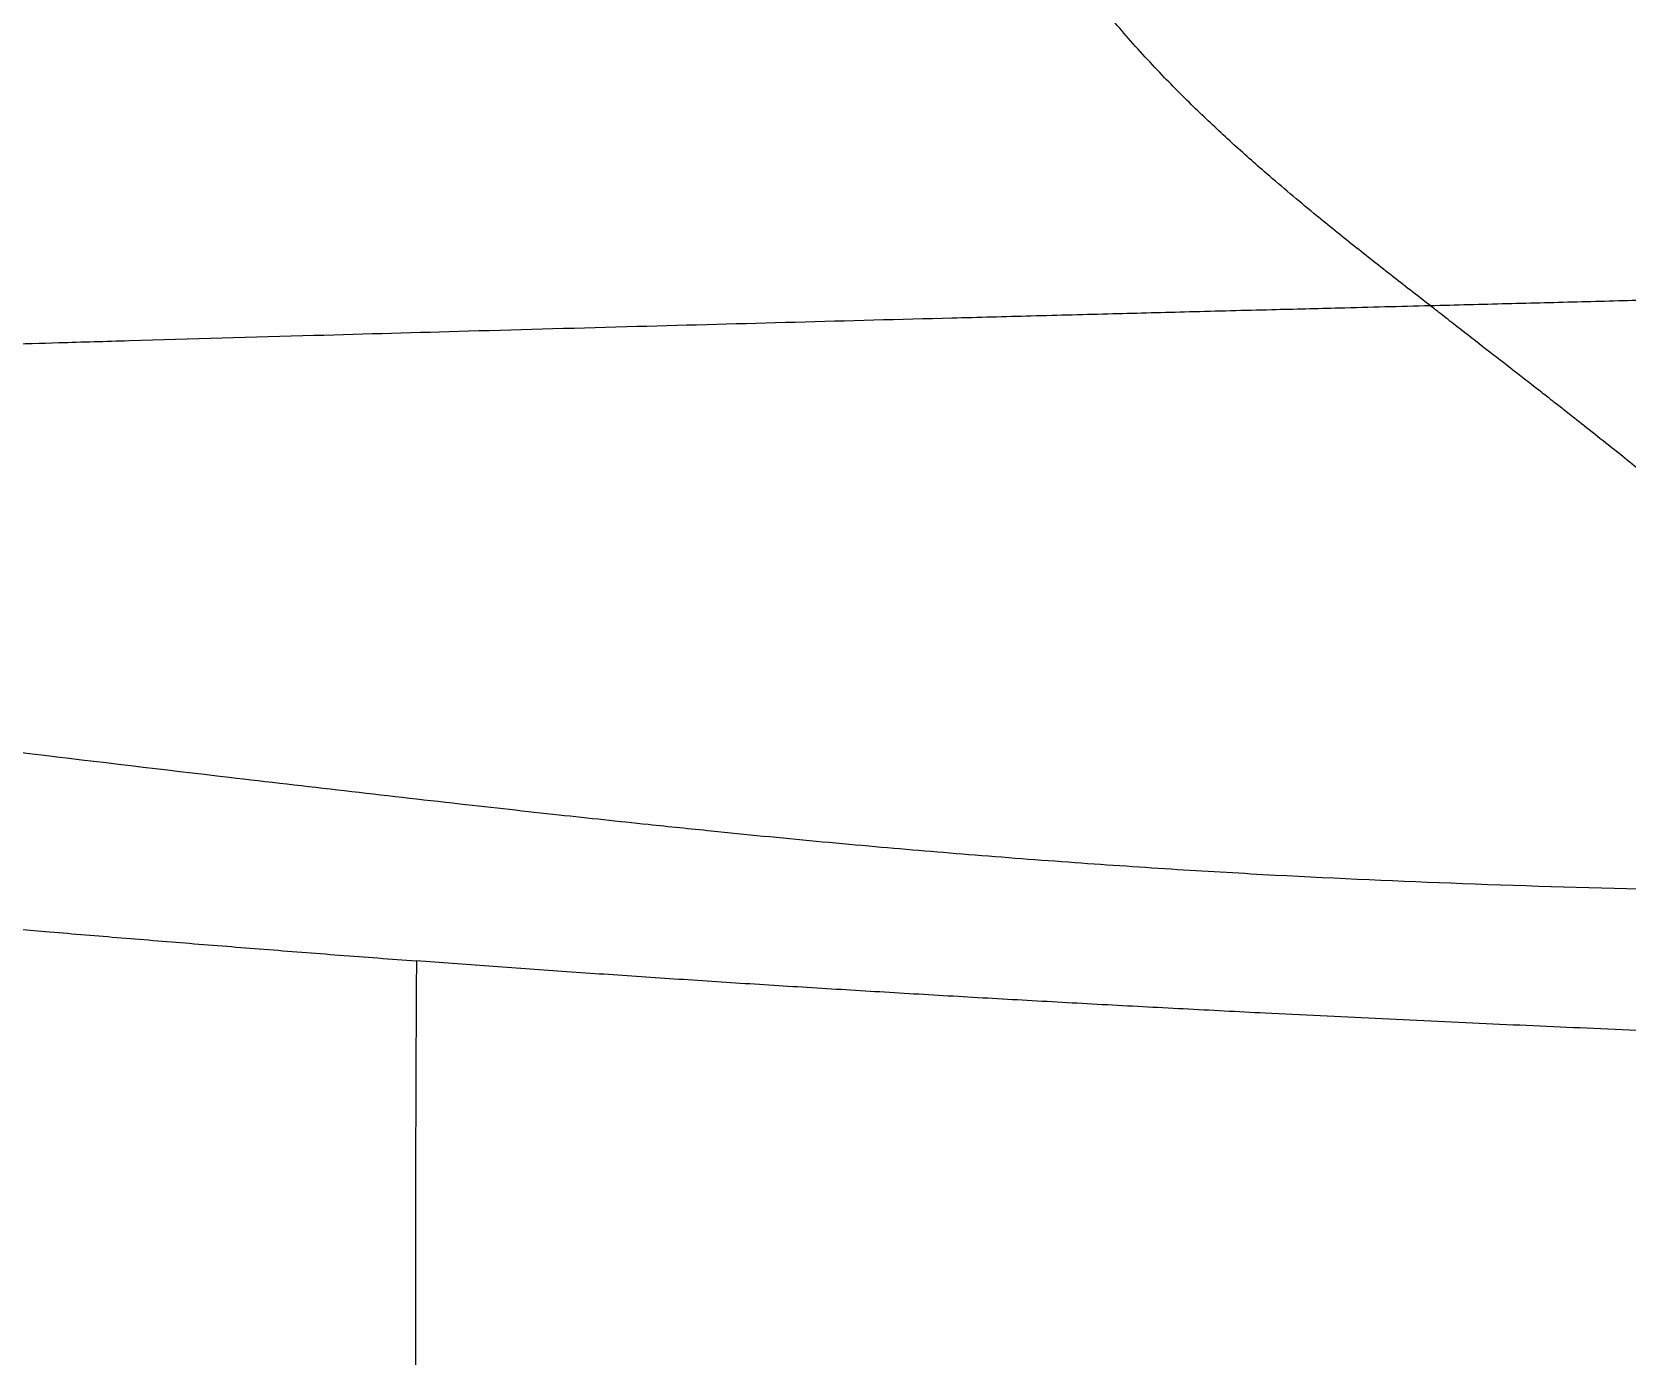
# Model space of a CAD drawing. Extents: x 526 to 610, y 679 to 808.
# Drawn here: x 573.742 to 577.835, y 745.236 to 748.633 of the extents above; entities that cross this region are included whole.
import ezdxf

# ---------------------------------------------------------------- set-up
doc = ezdxf.new("R2010")
doc.units = 0
doc.header["$MEASUREMENT"] = 0
doc.layers.add('1', color=4, linetype='Continuous')

# ---------------------------------------------------------------- blocks, each defined once
blk = doc.blocks.new('JETSETTER LX')
at = {"layer": '1', "color": 3, "linetype": 'Continuous', "lineweight": 25}
for points, knots in [([(51.2022, 51.0542), (51.1686, 51.0803), (51.1008, 51.1328), (51.0014, 51.2113), (50.8949, 51.2974), (50.7925, 51.3834), (50.6932, 51.4712), (50.6056, 51.5532), (50.5147, 51.644), (50.4228, 51.7438), (50.3298, 51.8571), (50.2581, 51.9525), (50.22, 52.0142), (50.2088, 52.0323)], [0, 0, 0, 0, 0.091094, 0.183753, 0.272468, 0.385942, 0.471934, 0.557863, 0.643835, 0.747644, 0.847745, 0.955354, 1, 1, 1, 1]), ([(51.2022, 51.0542), (51.2353, 51.055), (51.3012, 51.0567), (51.3991, 51.0592), (51.4958, 51.0617), (51.591, 51.0641), (51.685, 51.0666), (51.7776, 51.069), (51.869, 51.0713), (51.9591, 51.0737), (52.0479, 51.076), (52.1354, 51.0783), (52.3669, 51.0843), (52.7372, 51.094), (53.252, 51.1073), (53.7748, 51.1206), (54.2202, 51.1316), (54.5897, 51.1407), (54.8006, 51.146), (54.9491, 51.1497), (55.0302, 51.1518), (55.122, 51.1541), (55.2247, 51.1568), (55.3383, 51.1598), (55.4181, 51.1619), (55.4598, 51.163)], [0, 0, 0, 0, 0.023507, 0.046732, 0.069677, 0.092339, 0.114719, 0.136814, 0.158626, 0.180152, 0.201393, 0.222347, 0.243014, 0.367701, 0.48877, 0.612407, 0.739956, 0.801834, 0.868611, 0.884652, 0.903025, 0.923737, 0.946797, 0.972214, 1, 1, 1, 1]), ([(44.0084, 50.8434), (44.0293, 50.8441), (44.0722, 50.8455), (44.1381, 50.8477), (44.2069, 50.85), (44.2787, 50.8524), (44.3536, 50.8549), (44.4315, 50.8575), (44.5418, 50.8611), (44.7315, 50.8673), (44.9843, 50.8756), (45.2527, 50.8843), (45.5, 50.8922), (45.7368, 50.8997), (46.0556, 50.9097), (46.4557, 50.9222), (46.932, 50.9366), (47.3447, 50.949), (47.6525, 50.958), (47.9645, 50.9671), (48.3162, 50.9771), (48.7504, 50.9894), (49.1619, 51.0007), (49.5751, 51.0119), (49.911, 51.0208), (50.1816, 51.0279), (50.3847, 51.0332), (50.5903, 51.0386), (50.7838, 51.0435), (50.9897, 51.0488), (51.1246, 51.0522), (51.2022, 51.0542)], [0, 0, 0, 0, 0.008069, 0.016526, 0.025372, 0.034606, 0.044229, 0.054243, 0.064649, 0.086811, 0.127517, 0.162502, 0.191007, 0.223806, 0.255079, 0.316123, 0.381878, 0.445383, 0.483268, 0.508019, 0.574243, 0.63024, 0.692536, 0.752084, 0.811925, 0.842629, 0.874448, 0.904439, 0.936963, 0.963774, 1, 1, 1, 1]), ([(52.507, 49.9628), (52.5027, 49.9671), (52.4939, 49.9759), (52.4799, 49.9897), (52.4646, 50.0047), (52.4479, 50.0207), (52.423, 50.0444), (52.3899, 50.0755), (52.3342, 50.1267), (52.2631, 50.1906), (52.1484, 50.2918), (52.0343, 50.39), (51.923, 50.4834), (51.8534, 50.5407), (51.7945, 50.5882), (51.7458, 50.6273), (51.6985, 50.6654), (51.6488, 50.7048), (51.5995, 50.7437), (51.556, 50.7781), (51.528, 50.8002), (51.5053, 50.8182), (51.4433, 50.8663), (51.3599, 50.931), (51.275, 50.9974), (51.2299, 51.0326), (51.2098, 51.0483), (51.2022, 51.0542)], [0, 0, 0, 0, 0.010588, 0.022117, 0.034592, 0.048014, 0.062385, 0.094379, 0.126452, 0.192287, 0.257514, 0.387446, 0.449825, 0.509197, 0.544799, 0.58298, 0.619445, 0.652678, 0.696009, 0.732127, 0.752428, 0.760298, 0.784457, 0.894749, 0.952968, 0.982164, 1, 1, 1, 1]), ([(44.3867, 50.2869), (44.4063, 50.2846), (44.4476, 50.2799), (44.5124, 50.2724), (44.5831, 50.2643), (44.6796, 50.2531), (44.8005, 50.2391), (44.9959, 50.2163), (45.2485, 50.1866), (45.6189, 50.1427), (46.0648, 50.0894), (46.4943, 50.0376), (46.8735, 49.9923), (47.2192, 49.9511), (47.644, 49.9004), (48.1512, 49.8402), (48.6011, 49.7882), (48.9588, 49.7484), (49.1739, 49.7254), (49.3485, 49.7074), (49.5372, 49.6884), (49.7573, 49.6678), (50.0238, 49.6452), (50.2878, 49.6252), (50.5501, 49.6075), (50.8823, 49.5882), (51.2993, 49.5697), (51.7184, 49.5575), (52.0635, 49.5508), (52.2964, 49.5477), (52.5017, 49.5458), (52.6789, 49.5447), (52.7962, 49.5443), (52.8545, 49.5442)], [0, 0, 0, 0, 0.006653, 0.013969, 0.021946, 0.03059, 0.046695, 0.062938, 0.096958, 0.132685, 0.18943, 0.249998, 0.281099, 0.321163, 0.370556, 0.429995, 0.499995, 0.530264, 0.557487, 0.576772, 0.592688, 0.625001, 0.655608, 0.688244, 0.719889, 0.749998, 0.808065, 0.870916, 0.902649, 0.934456, 0.956505, 0.97835, 1, 1, 1, 1]), ([(44.7304, 49.7324), (44.7537, 49.7298), (44.8004, 49.7246), (44.8703, 49.7169), (44.9402, 49.7092), (45.01, 49.7015), (45.0798, 49.6939), (45.1496, 49.6864), (45.2193, 49.6789), (45.289, 49.6715), (45.3586, 49.6641), (45.4283, 49.6568), (45.4978, 49.6496), (45.5674, 49.6424), (45.6369, 49.6352), (45.8449, 49.614), (46.1938, 49.5793), (46.6881, 49.5324), (47.1741, 49.4886), (47.5571, 49.4558), (47.8336, 49.4329), (48.0207, 49.4177), (48.2113, 49.4026), (48.4052, 49.3875), (48.5355, 49.3777), (48.6013, 49.3727)], [0, 0, 0, 0, 0.017778, 0.035554, 0.053329, 0.071102, 0.088874, 0.106646, 0.124418, 0.14219, 0.159962, 0.177735, 0.195508, 0.213283, 0.23106, 0.248838, 0.372974, 0.499528, 0.630936, 0.750561, 0.798486, 0.847397, 0.897291, 0.948161, 1, 1, 1, 1]), ([(48.6013, 49.3727), (48.6011, 49.3366), (48.6006, 49.2644), (48.6001, 49.156), (48.5997, 49.0477), (48.5993, 48.9394), (48.5991, 48.8311), (48.599, 48.7231), (48.5989, 48.651), (48.5989, 48.6151)], [0, 0, 0, 0, 0.143, 0.286046, 0.429082, 0.572052, 0.714898, 0.857566, 1, 1, 1, 1]), ([(52.9135, 49.147), (52.8731, 49.1485), (52.7901, 49.1515), (52.6619, 49.1563), (52.5266, 49.1615), (52.3842, 49.1671), (52.2347, 49.1732), (52.078, 49.1796), (51.873, 49.1882), (51.6285, 49.1987), (51.3435, 49.2114), (51.0626, 49.2245), (50.8034, 49.2373), (50.5698, 49.2492), (50.3621, 49.2603), (50.1569, 49.2716), (49.954, 49.2832), (49.7536, 49.2951), (49.5556, 49.3072), (49.36, 49.3197), (49.1669, 49.3325), (48.9762, 49.3455), (48.788, 49.3589), (48.6632, 49.3681), (48.6013, 49.3727)], [0, 0, 0, 0, 0.028612, 0.058867, 0.090763, 0.124297, 0.159467, 0.196272, 0.234707, 0.303714, 0.368009, 0.434292, 0.5, 0.548678, 0.596707, 0.644089, 0.690824, 0.736914, 0.78236, 0.827165, 0.871329, 0.914855, 0.957745, 1, 1, 1, 1]), ([(48.5989, 48.6151), (48.5989, 48.579), (48.5989, 48.5067), (48.5991, 48.3982), (48.5993, 48.2895), (48.5997, 48.1805), (48.6001, 48.0714), (48.6006, 47.9622), (48.6011, 47.8893), (48.6013, 47.8529)], [0, 0, 0, 0, 0.142009, 0.284396, 0.427104, 0.570076, 0.713256, 0.856583, 1, 1, 1, 1])]:
    blk.add_open_spline(points, degree=3, knots=knots, dxfattribs=at)

msp = doc.modelspace()

# ---------------------------------------------------------------- block references
at = {"layer": '1'}
msp.add_blockref('JETSETTER LX', (526.127, 696.8772), dxfattribs=at)

doc.saveas('drawing.dxf')
